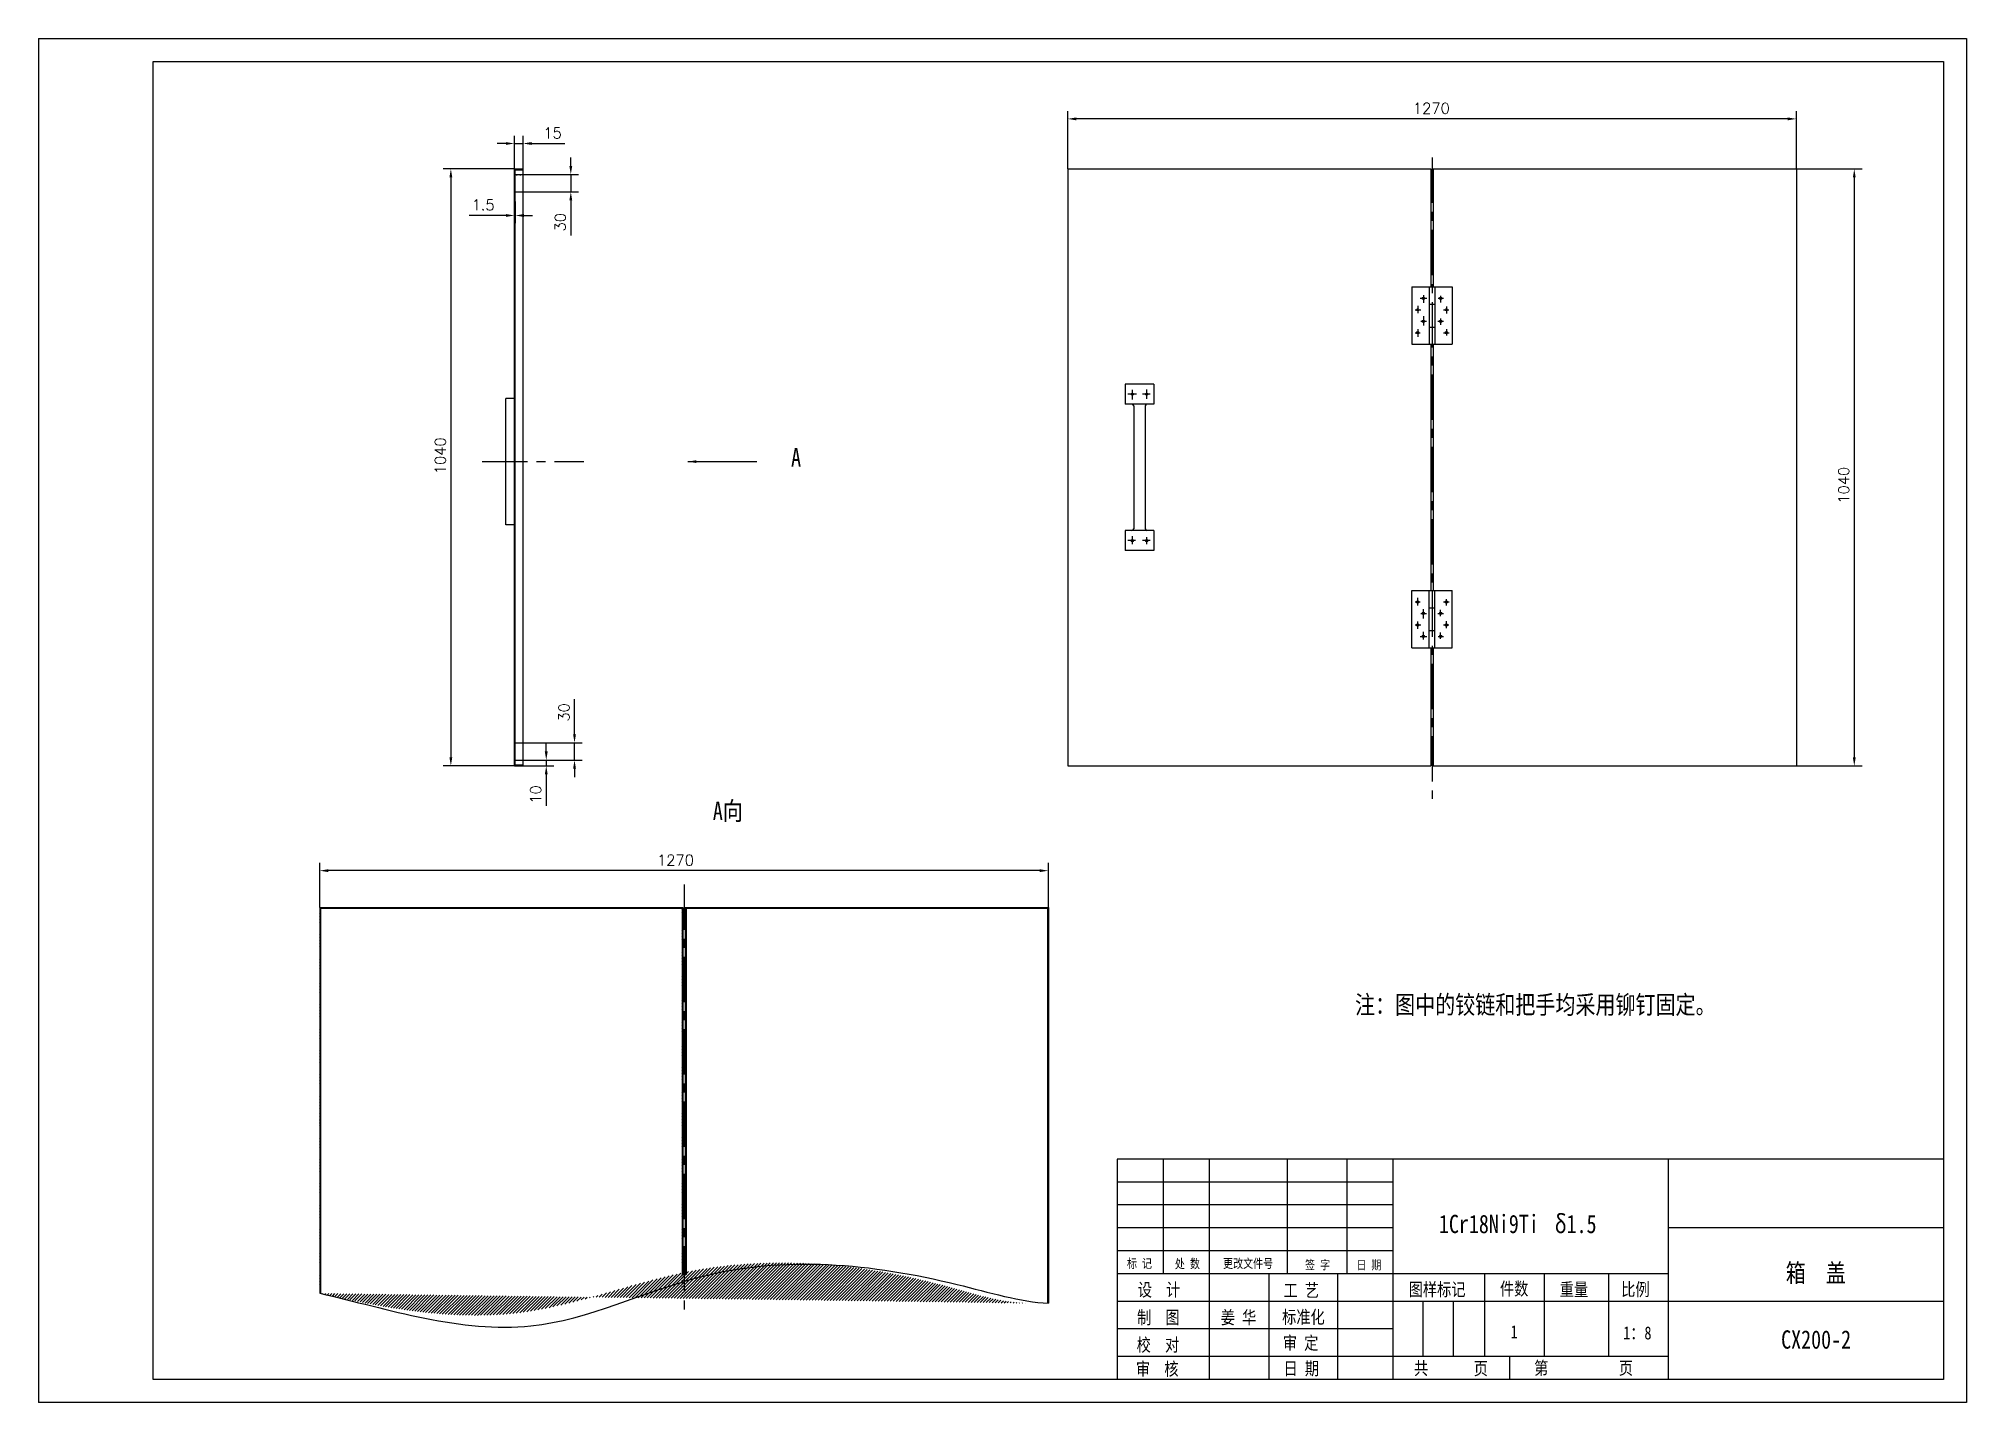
# Model space of a CAD drawing. Extents: x -2069 to 1291, y -1136 to 1240.
import ezdxf

# ---------------------------------------------------------------- set-up
doc = ezdxf.new("R2010")
doc.units = 0
doc.header["$LTSCALE"] = 10.5
doc.header["$MEASUREMENT"] = 0
doc.linetypes.add('CENTER', pattern=[2, 1.25, -0.25, 0.25, -0.25])
doc.layers.get('0').update_dxf_attribs({"color": 2, "linetype": 'CONTINUOUS'})
doc.layers.get('DEFPOINTS').update_dxf_attribs({"linetype": 'CONTINUOUS'})
doc.layers.add('PART', color=3, linetype='CONTINUOUS')
doc.layers.add('SMPEN_THICK', color=7, linetype='CONTINUOUS')
doc.styles.add('HZDX', font='', dxfattribs={"width": 0.8, "height": 7.5})
doc.styles.get("Standard").update_dxf_attribs({"font": 'txt.shx', "height": 18.75, "bigfont": 'hzfs.shx'})
doc.styles.get('HZDX').set_extended_font_data('SimSun')
doc.dimstyles.get("Standard").update_dxf_attribs({"dimtxt": 0.18, "dimasz": 0.18, "dimexe": 0.18, "dimexo": 0.0625, "dimgap": 0.09, "dimtad": 0, "dimtih": 1, "dimtoh": 1, "dimdec": 4, "dimzin": 0, "dimdsep": 46, "dimtxsty": 'Standard', "dimcen": 0.09, "dimadec": 0, "dimazin": 0, "dimtfac": 1, "dimtdec": 4, "dimtofl": 0, "dimtmove": 0, "dimatfit": 3, "dimfxl": 1, "dimtolj": 1, "dimtzin": 0, "dimarcsym": 0})
pattern_1 = [(45, (0, -109.025), (-2.6516504, 2.6516504), [])]

# ---------------------------------------------------------------- blocks, each defined once
blk = doc.blocks.new('*D5')
at = {"color": 2, "linetype": 'ByBlock', "transparency": 16777216}
for p, q in [((-1254.9, 1057.6), (-1269.9, 1057.6)), ((-1239.9, 1013.4), (-1239.9, 1071.1)), ((-1239.9, 1057.6), (-1224.9, 1057.6)), ((-1224.9, 1013.4), (-1224.9, 1071.1)), ((-1209.9, 1057.6), (-1151.9, 1057.6))]:
    blk.add_line(p, q, dxfattribs=at)
for points in [[(-1254.9, 1060.1), (-1254.9, 1055.1), (-1239.9, 1057.6)], [(-1209.9, 1060.1), (-1209.9, 1055.1), (-1224.9, 1057.6)]]:
    blk.add_solid(points, dxfattribs=at)
at = {"layer": 'DEFPOINTS', "color": 0, "linetype": 'ByBlock', "transparency": 16777216}
for p in [(-1224.9, 1057.6), (-1239.9, 1013.4), (-1224.9, 1013.4)]:
    blk.add_point(p, dxfattribs=at)
at = {"color": 2, "linetype": 'ByBlock', "transparency": 16777216, "insert": (-1173.4, 1075.9), "char_height": 18.75, "attachment_point": 5}
blk.add_mtext('\\A1;15', dxfattribs=at)
blk = doc.blocks.new('*D6')
at = {"color": 2, "linetype": 'ByBlock', "transparency": 16777216}
for p, q in [((-275.7, 1023.4), (-275.7, 1124)), ((979.3, 1110.5), (-260.7, 1110.5)), ((994.3, 1023.4), (994.3, 1124))]:
    blk.add_line(p, q, dxfattribs=at)
for points in [[(-260.7, 1113), (-260.7, 1108), (-275.7, 1110.5)], [(979.3, 1113), (979.3, 1108), (994.3, 1110.5)]]:
    blk.add_solid(points, dxfattribs=at)
at = {"layer": 'DEFPOINTS', "color": 0, "linetype": 'ByBlock', "transparency": 16777216}
for p in [(-275.7, 1110.5), (-275.7, 1023.4), (994.3, 1023.4)]:
    blk.add_point(p, dxfattribs=at)
at = {"color": 2, "linetype": 'ByBlock', "transparency": 16777216, "insert": (358.1, 1128.9), "char_height": 18.75, "attachment_point": 5}
blk.add_mtext('\\A1;1270', dxfattribs=at)
blk = doc.blocks.new('*D7')
at = {"color": 2, "linetype": 'ByBlock', "transparency": 16777216}
for p, q in [((-1239.9, 1013.4), (-1364.2, 1013.4)), ((-1350.7, 998.4), (-1350.7, -11.6)), ((-1239.9, -26.6), (-1364.2, -26.6))]:
    blk.add_line(p, q, dxfattribs=at)
for points in [[(-1353.2, 998.4), (-1348.2, 998.4), (-1350.7, 1013.4)], [(-1353.2, -11.6), (-1348.2, -11.6), (-1350.7, -26.6)]]:
    blk.add_solid(points, dxfattribs=at)
at = {"layer": 'DEFPOINTS', "color": 0, "linetype": 'ByBlock', "transparency": 16777216}
for p in [(-1239.9, 1013.4), (-1350.7, -26.6), (-1239.9, -26.6)]:
    blk.add_point(p, dxfattribs=at)
at = {"color": 2, "linetype": 'ByBlock', "transparency": 16777216, "insert": (-1369.1, 513.6), "char_height": 18.75, "attachment_point": 5, "rotation": 90}
blk.add_mtext('\\A1;1040', dxfattribs=at)
blk = doc.blocks.new('*D8')
at = {"color": 2, "linetype": 'ByBlock', "transparency": 16777216}
for p, q in [((-1141.7, 1008.4), (-1141.7, 1023.4)), ((-1224.9, 993.4), (-1128.2, 993.4)), ((-1141.7, 993.4), (-1141.7, 963.4)), ((-1224.9, 963.4), (-1128.2, 963.4)), ((-1141.7, 948.4), (-1141.7, 887.3))]:
    blk.add_line(p, q, dxfattribs=at)
for points in [[(-1144.2, 1008.4), (-1139.2, 1008.4), (-1141.7, 993.4)], [(-1144.2, 948.4), (-1139.2, 948.4), (-1141.7, 963.4)]]:
    blk.add_solid(points, dxfattribs=at)
at = {"layer": 'DEFPOINTS', "color": 0, "linetype": 'ByBlock', "transparency": 16777216}
for p in [(-1224.9, 993.4), (-1224.9, 963.4), (-1141.7, 963.4)]:
    blk.add_point(p, dxfattribs=at)
at = {"color": 2, "linetype": 'ByBlock', "transparency": 16777216, "insert": (-1160.1, 910.4), "char_height": 18.75, "attachment_point": 5, "rotation": 90}
blk.add_mtext('\\A1;30', dxfattribs=at)
blk = doc.blocks.new('*D9')
at = {"color": 2, "linetype": 'ByBlock', "transparency": 16777216}
for p, q in [((-1239.9, 945.1), (-1239.9, 908.7)), ((-1238.4, 946.6), (-1238.4, 908.7)), ((-1254.9, 922.2), (-1319.1, 922.2)), ((-1238.4, 922.2), (-1239.9, 922.2)), ((-1223.4, 922.2), (-1208.4, 922.2))]:
    blk.add_line(p, q, dxfattribs=at)
for points in [[(-1254.9, 924.7), (-1254.9, 919.7), (-1239.9, 922.2)], [(-1223.4, 924.7), (-1223.4, 919.7), (-1238.4, 922.2)]]:
    blk.add_solid(points, dxfattribs=at)
at = {"layer": 'DEFPOINTS', "color": 0, "linetype": 'ByBlock', "transparency": 16777216}
for p in [(-1239.9, 945.1), (-1238.4, 946.6), (-1238.4, 922.2)]:
    blk.add_point(p, dxfattribs=at)
at = {"color": 2, "linetype": 'ByBlock', "transparency": 16777216, "insert": (-1294.5, 940.6), "char_height": 18.75, "attachment_point": 5}
blk.add_mtext('\\A1;1.5', dxfattribs=at)
blk = doc.blocks.new('*D10')
at = {"color": 2, "linetype": 'ByBlock', "transparency": 16777216}
for p, q in [((-1135.2, 58.4), (-1135.2, 119.5)), ((-1224.9, 43.4), (-1121.7, 43.4)), ((-1135.2, 13.4), (-1135.2, 43.4)), ((-1224.9, 13.4), (-1121.7, 13.4)), ((-1135.2, -1.6), (-1135.2, -16.6))]:
    blk.add_line(p, q, dxfattribs=at)
for points in [[(-1137.7, 58.4), (-1132.7, 58.4), (-1135.2, 43.4)], [(-1137.7, -1.6), (-1132.7, -1.6), (-1135.2, 13.4)]]:
    blk.add_solid(points, dxfattribs=at)
at = {"layer": 'DEFPOINTS', "color": 0, "linetype": 'ByBlock', "transparency": 16777216}
for p in [(-1224.9, 43.4), (-1224.9, 13.4), (-1135.2, 13.4)]:
    blk.add_point(p, dxfattribs=at)
at = {"color": 2, "linetype": 'ByBlock', "transparency": 16777216, "insert": (-1153.5, 96.5), "char_height": 18.75, "attachment_point": 5, "rotation": 90}
blk.add_mtext('\\A1;30', dxfattribs=at)
blk = doc.blocks.new('*D11')
at = {"color": 2, "linetype": 'ByBlock', "transparency": 16777216}
for p, q in [((-1579.3, -273.1), (-1579.3, -195.7)), ((-309.3, -273.1), (-309.3, -195.7)), ((-324.3, -209.2), (-1564.3, -209.2))]:
    blk.add_line(p, q, dxfattribs=at)
for points in [[(-1564.3, -206.7), (-1564.3, -211.7), (-1579.3, -209.2)], [(-324.3, -206.7), (-324.3, -211.7), (-309.3, -209.2)]]:
    blk.add_solid(points, dxfattribs=at)
at = {"layer": 'DEFPOINTS', "color": 0, "linetype": 'ByBlock', "transparency": 16777216}
for p in [(-1579.3, -209.2), (-1579.3, -273.1), (-309.3, -273.1)]:
    blk.add_point(p, dxfattribs=at)
at = {"color": 2, "linetype": 'ByBlock', "transparency": 16777216, "insert": (-959.3, -190.9), "char_height": 18.75, "attachment_point": 5}
blk.add_mtext('\\A1;1270', dxfattribs=at)
blk = doc.blocks.new('*D12')
at = {"color": 2, "linetype": 'ByBlock', "transparency": 16777216}
for p, q in [((974.3, 1023.4), (1088.7, 1023.4)), ((1075.2, 1008.4), (1075.2, -1.6)), ((974.3, -16.6), (1088.7, -16.6))]:
    blk.add_line(p, q, dxfattribs=at)
for points in [[(1072.7, 1008.4), (1077.7, 1008.4), (1075.2, 1023.4)], [(1072.7, -1.6), (1077.7, -1.6), (1075.2, -16.6)]]:
    blk.add_solid(points, dxfattribs=at)
at = {"layer": 'DEFPOINTS', "color": 0, "linetype": 'ByBlock', "transparency": 16777216}
for p in [(974.3, 1023.4), (974.3, -16.6), (1075.2, -16.6)]:
    blk.add_point(p, dxfattribs=at)
at = {"color": 2, "linetype": 'ByBlock', "transparency": 16777216, "insert": (1056.9, 472.2), "char_height": 18.75, "attachment_point": 5, "rotation": 90}
blk.add_mtext('\\A1;1040', dxfattribs=at)
blk = doc.blocks.new('*D13')
at = {"color": 2, "linetype": 'ByBlock', "transparency": 16777216}
for p, q in [((-1184.5, 28.4), (-1184.5, 43.4)), ((-1224.9, 13.4), (-1171, 13.4)), ((-1224.9, 3.4), (-1171, 3.4)), ((-1184.5, 13.4), (-1184.5, 3.4)), ((-1184.5, -11.6), (-1184.5, -66.5))]:
    blk.add_line(p, q, dxfattribs=at)
for points in [[(-1187, 28.4), (-1182, 28.4), (-1184.5, 13.4)], [(-1187, -11.6), (-1182, -11.6), (-1184.5, 3.4)]]:
    blk.add_solid(points, dxfattribs=at)
at = {"layer": 'DEFPOINTS', "color": 0, "linetype": 'ByBlock', "transparency": 16777216}
for p in [(-1224.9, 13.4), (-1224.9, 3.4), (-1184.5, 13.4)]:
    blk.add_point(p, dxfattribs=at)
at = {"color": 2, "linetype": 'ByBlock', "transparency": 16777216, "insert": (-1202.9, -46.5), "char_height": 18.75, "attachment_point": 5, "rotation": 90}
blk.add_mtext('\\A1;10', dxfattribs=at)

msp = doc.modelspace()

# ---------------------------------------------------------------- hatches: boundary and pattern name
at = {"layer": 'SMPEN_THICK'}
h = msp.add_hatch(dxfattribs=at)
h.set_pattern_fill('ANSI31', color=256, scale=30, style=0)
h.paths.add_polyline_path([(-1238.37422, 1001.91303), (-1224.87422, 1001.91303), (-1224.87422, 1003.41303), (-1239.87422, 1003.41303), (-1239.87422, 503.41303), (-1238.37422, 503.41303)])
h = msp.add_hatch(dxfattribs=at)
h.set_pattern_fill('ANSI31', color=256, scale=30, style=0)
h.paths.add_polyline_path([(-1238.37422, 503.41303), (-1239.87422, 503.41303), (-1239.87422, -26.58697), (-1224.87422, -26.58697), (-1224.87422, -25.08697), (-1238.37422, -25.08697)])
h = msp.add_hatch(dxfattribs=at)
h.set_pattern_fill('ANSI31', color=256, scale=30, style=0)
h.set_pattern_definition([(45, (-20, -109.025), (-2.6516504, 2.6516504), [])])
h.paths.add_polyline_path([(-1577.79483, -274.59956), (-1579.29483, -274.59956), (-1579.29483, -650.20323), (-1577.79483, -650.20323)])
h = msp.add_hatch(dxfattribs=at)
h.set_pattern_fill('ANSI31', color=256, scale=30, style=0)
h.set_pattern_definition(pattern_1)
h.paths.add_polyline_path([(-946.29483, -273.09956), (-1559.29483, -273.09956), (-1559.29483, -274.59956), (-946.29483, -274.59956)])
h = msp.add_hatch(dxfattribs=at)
h.set_pattern_fill('ANSI31', color=256, scale=30, style=0)
h.set_pattern_definition(pattern_1)
h.paths.add_polyline_path([(-942.29483, -283.09956), (-940.79483, -283.09956), (-940.79483, -274.59956), (-942.29483, -274.59956)])
h.paths.add_polyline_path([(-946.29483, -274.59956), (-947.79483, -274.59956), (-947.79483, -283.09956), (-946.29483, -283.09956)])
h = msp.add_hatch(dxfattribs=at)
h.set_pattern_fill('ANSI31', color=256, scale=30, style=0)
h.set_pattern_definition(pattern_1)
h.paths.add_polyline_path([(-329.29483, -273.09956), (-942.29483, -273.09956), (-942.29483, -274.59956), (-329.29483, -274.59956)])
h = msp.add_hatch(dxfattribs=at)
h.set_pattern_fill('ANSI31', color=256, scale=30, style=0)
h.set_pattern_definition([(45, (20, -109.025), (-2.65165, 2.65165), [])])
h.paths.add_polyline_path([(-309.29483, -274.59956), (-310.79483, -274.59956), (-310.79483, -631.06407), (-309.29483, -631.06407)])
h = msp.add_hatch(dxfattribs=at)
h.set_pattern_fill('ANSI31', color=256, scale=30, style=0)
h.set_pattern_definition(pattern_1)
h.paths.add_polyline_path([(-940.79483, -313.09956), (-942.29483, -313.09956), (-942.29483, -562.15655), (-940.79483, -562.15655)])
h.paths.add_polyline_path([(-946.29483, -313.09956), (-947.79483, -313.09956), (-947.79483, -562.15655), (-946.29483, -562.15655)])
h = msp.add_hatch(dxfattribs=at)
h.set_pattern_fill('ANSI31', color=256, scale=30, style=0)
h.set_pattern_definition(pattern_1)
edge = h.paths.add_edge_path()
edge.add_line((-946.29483, -562.15655), (-947.79483, -562.15655))
edge.add_line((-947.79483, -562.15655), (-947.79483, -952.61575))
edge.add_spline(control_points=[(-947.79483, -952.61575), (-947.2949, -952.49816), (-946.7949, -952.38096), (-946.29483, -952.26414)], knot_values=[693.3855414643, 693.3855414643, 693.3855414643, 693.3855414643, 694.9174901295, 694.9174901295, 694.9174901295, 694.9174901295], degree=3, periodic=0)
edge.add_spline(control_points=[(-944.29483, -951.79914), (-944.96162, -951.95343), (-945.62828, -952.10844), (-946.29483, -952.26414)], knot_values=[694.9174901295, 694.9174901295, 694.9174901295, 694.9174901295, 696.9594634498, 696.9594634498, 696.9594634498, 696.9594634498], degree=3, periodic=0)
edge.add_line((-946.29483, -952.26414), (-946.29483, -562.15655))
h = msp.add_hatch(dxfattribs=at)
h.set_pattern_fill('ANSI31', color=256, scale=30, style=0)
h.set_pattern_definition(pattern_1)
edge = h.paths.add_edge_path()
edge.add_line((-940.79483, -562.15655), (-942.29483, -562.15655))
edge.add_line((-942.29483, -562.15655), (-942.29483, -951.33857))
edge.add_spline(control_points=[(-942.29483, -951.33857), (-941.7949, -951.224), (-941.2949, -951.10984), (-940.79483, -950.9961)], knot_values=[699.0007144379, 699.0007144379, 699.0007144379, 699.0007144379, 700.53117331, 700.53117331, 700.53117331, 700.53117331], degree=3, periodic=0)
edge.add_line((-940.79483, -950.9961), (-940.79483, -562.15655))
h = msp.add_hatch(dxfattribs=at)
h.set_pattern_fill('ANSI31', color=256, scale=30, style=0)
h.set_pattern_definition([(45, (20, -70.867), (-2.65165, 2.65165), [])])
edge = h.paths.add_edge_path()
edge.add_line((-309.29483, -592.90589), (-310.79483, -592.90589))
edge.add_line((-310.79483, -592.90589), (-310.79483, -962.5914))
edge.add_spline(control_points=[(-310.79483, -962.5914), (-310.2947, -962.61493), (-309.7947, -962.63688), (-309.29483, -962.65723)], knot_values=[1337.6350970441, 1337.6350970441, 1337.6350970441, 1337.6350970441, 1339.3693209651, 1339.3693209651, 1339.3693209651, 1339.3693209651], degree=3, periodic=0)
edge.add_line((-309.29483, -962.65723), (-309.29483, -592.90589))
h = msp.add_hatch(dxfattribs=at)
h.set_pattern_fill('ANSI31', color=256, scale=30, style=0)
h.set_pattern_definition([(45, (-20, -70.867), (-2.6516504, 2.6516504), [])])
edge = h.paths.add_edge_path()
edge.add_line((-1577.79483, -612.04505), (-1579.29483, -612.04505))
edge.add_line((-1579.29483, -612.04505), (-1579.29483, -945.31892))
edge.add_spline(control_points=[(-1579.29483, -945.31892), (-1460.61546, -972.74992), (-1243.07728, -1012.01736), (-892.63005, -869.01616), (-579.2269, -899.01282), (-397.5727, -960.69098), (-349.29483, -962.65723)], knot_values=[70.7724893875, 70.7724893875, 70.7724893875, 70.7724893875, 426.2559917132, 724.8975088686, 1171.8755010237, 1339.3693209651, 1339.3693209651, 1339.3693209651, 1339.3693209651], degree=3, periodic=0)
edge.add_line((-1577.79483, -945.6556), (-1577.79483, -612.04505))

# ---------------------------------------------------------------- linework, layer by layer
at = {"layer": 'PART', "color": 6, "linetype": 'Continuous'}
for p, q in [((-2069.31089, 1240.40555), (1290.68911, 1240.40555)), ((-2069.31089, 1240.40555), (-2069.31089, -1135.59443)), ((1290.68911, 1240.40555), (1290.68911, -1135.59443)), ((1290.68911, -1135.59443), (-2069.31089, -1135.59443))]:
    msp.add_line(p, q, dxfattribs=at)
at = {"layer": 'PART', "color": 5, "linetype": 'Continuous'}
for p, q in [((-1869.31089, 1200.40555), (1250.68911, 1200.40555)), ((1250.68911, 1200.40555), (1250.68911, -1095.59443)), ((-189.31089, -711.59443), (-189.31089, -1095.59443)), ((1250.68911, -1095.59443), (-1869.31089, -1095.59443))]:
    msp.add_line(p, q, dxfattribs=at)
at = {"layer": 'PART', "linetype": 'Continuous'}
for p, q in [((1250.68911, -711.59443), (-189.31089, -711.59443)), ((-109.31089, -711.59443), (-109.31089, -911.59443)), ((-29.31089, -711.59443), (-29.31089, -1095.59443)), ((106.68911, -711.59443), (106.68911, -911.59443)), ((210.68911, -711.59443), (210.68911, -911.59443)), ((290.68911, -711.59443), (290.68911, -1095.59443)), ((770.68911, -711.59443), (770.68911, -1095.59443)), ((1250.68911, -831.59443), (770.68911, -831.59443)), ((74.68911, -911.59443), (74.68911, -1095.59443)), ((194.68911, -911.59443), (194.68911, -1095.59443)), ((450.68911, -911.59443), (450.68911, -1055.59443)), ((554.68911, -911.59443), (554.68911, -1055.59443)), ((666.68911, -911.59443), (666.68911, -1055.59443)), ((343.48911, -959.59443), (343.48911, -1055.59443)), ((396.28911, -959.59443), (396.28911, -1055.59443)), ((1250.68911, -959.59443), (770.68911, -959.59443)), ((494.51132, -1055.59443), (494.51132, -1095.59443))]:
    msp.add_line(p, q, dxfattribs=at)
at = {"layer": 'SMPEN_THICK', "color": 5}
msp.add_line((-1869.31089, -1095.59443), (-1869.31089, 1200.40555), dxfattribs=at)
at = {"layer": 'SMPEN_THICK', "color": 4}
for p, q in [((-1239.87422, -26.58697), (-1239.87422, 1013.41303)), ((-1239.87422, 1013.41303), (-1224.87422, 1013.41303)), ((-1238.37422, -25.08697), (-1238.37422, 1011.91303)), ((-1238.37422, 1011.91303), (-1224.87422, 1011.91303)), ((-1224.87422, -26.58697), (-1224.87422, 1013.41303)), ((-275.66887, 1013.41303), (-275.66887, -26.58697)), ((-275.66887, 1013.41303), (357.33113, 1013.41303)), ((357.33113, 1013.41303), (357.33113, 807.87508)), ((361.33113, 1013.41303), (361.33113, 807.87508)), ((361.33113, 1013.41303), (994.33113, 1013.41303)), ((994.33113, 1013.41303), (994.33113, -26.58697)), ((-1238.37422, 1003.41303), (-1224.87422, 1003.41303)), ((-1238.37422, 973.41303), (-1224.87422, 973.41303)), ((324.33113, 807.87508), (394.33113, 807.87508)), ((324.33113, 807.87508), (324.33113, 707.87508)), ((354.33113, 807.87508), (354.33113, 707.87508)), ((364.33113, 807.87508), (364.33113, 707.87508)), ((394.33113, 807.87508), (394.33113, 707.87508)), ((354.33113, 777.87508), (364.33113, 777.87508)), ((324.33113, 707.87508), (394.33113, 707.87508)), ((354.33113, 737.87508), (364.33113, 737.87508)), ((357.33113, 707.87508), (357.33113, 278.95098)), ((361.33113, 707.87508), (361.33113, 278.95098)), ((-125.66887, 638.41303), (-175.66887, 638.41303)), ((-175.66887, 638.41303), (-175.66887, 603.41303)), ((-125.66887, 638.41303), (-125.66887, 603.41303)), ((-1239.87422, 613.41303), (-1254.87422, 613.41303)), ((-1254.87422, 393.41303), (-1254.87422, 613.41303)), ((-137.66887, 603.41303), (-175.66887, 603.41303)), ((-160.66887, 600.41303), (-160.66887, 386.41303)), ((-140.66887, 600.41303), (-140.66887, 386.41303)), ((-125.66887, 603.41303), (-137.66887, 603.41303)), ((-1239.87422, 393.41303), (-1254.87422, 393.41303)), ((-175.66887, 383.41303), (-175.66887, 348.41303)), ((-137.66887, 383.41303), (-175.66887, 383.41303)), ((-125.66887, 383.41303), (-137.66887, 383.41303)), ((-125.66887, 383.41303), (-125.66887, 348.41303)), ((-125.66887, 348.41303), (-175.66887, 348.41303)), ((324.33113, 178.95098), (324.33113, 278.95098)), ((324.33113, 278.95098), (394.33113, 278.95098)), ((354.33113, 178.95098), (354.33113, 278.95098)), ((364.33113, 178.95098), (364.33113, 278.95098)), ((394.33113, 178.95098), (394.33113, 278.95098)), ((354.33113, 248.95098), (364.33113, 248.95098)), ((354.33113, 208.95098), (364.33113, 208.95098)), ((324.33113, 178.95098), (394.33113, 178.95098)), ((357.33113, 178.95098), (357.33113, -26.58697)), ((361.33113, 178.95098), (361.33113, -26.58697)), ((-1238.37422, 13.41303), (-1224.87422, 13.41303)), ((-1239.87422, -26.58697), (-1224.87422, -26.58697)), ((-1238.37422, -16.58697), (-1224.87422, -16.58697)), ((-1238.37422, -25.08697), (-1224.87422, -25.08697)), ((-275.66887, -26.58697), (357.33113, -26.58697)), ((361.33113, -26.58697), (994.33113, -26.58697)), ((-1579.29483, -273.09956), (-946.29483, -273.09956)), ((-1579.29483, -273.09956), (-1579.29483, -945.31892)), ((-1577.79483, -274.59956), (-947.79483, -274.59956)), ((-1577.79483, -274.59956), (-1577.79483, -945.31892)), ((-947.79483, -274.59956), (-947.79483, -914.45757)), ((-947.79483, -283.09956), (-946.29483, -283.09956)), ((-946.29483, -273.09956), (-946.29483, -914.10596)), ((-942.29483, -273.09956), (-942.29483, -913.18038)), ((-942.29483, -273.09956), (-309.29483, -273.09956)), ((-942.29483, -283.09956), (-940.79483, -283.09956)), ((-940.79483, -274.59956), (-940.79483, -912.83792)), ((-940.79483, -274.59956), (-310.79483, -274.59956)), ((-310.79483, -274.59956), (-310.79483, -962.65723)), ((-309.29483, -273.09956), (-309.29483, -962.65723)), ((-947.79483, -313.09956), (-946.29483, -313.09956)), ((-942.29483, -313.09956), (-940.79483, -313.09956))]:
    msp.add_line(p, q, dxfattribs=at)
at = {"layer": 'SMPEN_THICK', "color": 7, "linetype": 'CENTER', "ltscale": 6}
for p, q in [((359.33113, 1032.95042), (359.33113, -83.78927)), ((334.33113, 774.57285), (334.33113, 761.91992)), ((344.33113, 793.10034), (344.33113, 779.99553)), ((374.33113, 792.19657), (374.33113, 780.89931)), ((384.33113, 773.66907), (384.33113, 761.46803)), ((344.33113, 756.94913), (344.33113, 740.68108)), ((374.33113, 752.88212), (374.33113, 741.58486)), ((334.33113, 734.35462), (334.33113, 720.79791)), ((384.33113, 733.90273), (384.33113, 723.05737)), ((-1295.96638, 503.41303), (-1118.90486, 503.41303)), ((334.33113, 252.47143), (334.33113, 266.02814)), ((344.33113, 229.87692), (344.33113, 246.14497)), ((374.33113, 233.94393), (374.33113, 245.24119)), ((384.33113, 252.92333), (384.33113, 263.76869)), ((334.33113, 212.25321), (334.33113, 224.90613)), ((344.33113, 193.72571), (344.33113, 206.83052)), ((374.33113, 194.62949), (374.33113, 205.92674)), ((384.33113, 213.15698), (384.33113, 225.35802)), ((-944.29483, -233.56216), (-944.29483, -979.56867))]:
    msp.add_line(p, q, dxfattribs=at)
at = {"layer": 'SMPEN_THICK'}
for p, q in [((338.38846, 787.87508), (350.14444, 787.87508)), ((370.03917, 787.87508), (379.08223, 787.87508)), ((329.79755, 767.87508), (339.74491, 767.87508)), ((339.74491, 747.87508), (349.69228, 747.87508)), ((369.13487, 747.87508), (379.53439, 747.87508)), ((379.53439, 767.87508), (388.57745, 767.87508)), ((329.79755, 727.87508), (338.38846, 727.87508)), ((379.08223, 727.87508), (389.0296, 727.87508)), ((-155.55135, 620.91303), (-170.65111, 620.91303)), ((-163.16887, 628.45342), (-163.16887, 611.68566)), ((-132.06283, 620.91303), (-145.48484, 620.91303)), ((-138.16887, 629.29181), (-138.16887, 612.52405)), ((-163.16887, 373.58351), (-163.16887, 359.33091)), ((-138.16887, 371.90673), (-138.16887, 359.33091)), ((-157.2291, 365.91303), (-170.65111, 365.91303)), ((-132.06283, 365.91303), (-145.48484, 365.91303)), ((329.79755, 258.95098), (338.38846, 258.95098)), ((339.74491, 238.95098), (349.69228, 238.95098)), ((369.13487, 238.95098), (379.53439, 238.95098)), ((379.08223, 258.95098), (389.0296, 258.95098)), ((329.79755, 218.95098), (339.74491, 218.95098)), ((379.53439, 218.95098), (388.57745, 218.95098)), ((338.38846, 198.95098), (350.14444, 198.95098)), ((370.03917, 198.95098), (379.08223, 198.95098)), ((290.68911, -751.59443), (-189.31089, -751.59443)), ((290.68911, -791.59443), (-189.31089, -791.59443)), ((290.68911, -831.59443), (-189.31089, -831.59443)), ((290.68911, -871.59443), (-189.31089, -871.59443)), ((770.68911, -911.59443), (-189.31089, -911.59443)), ((770.68911, -959.59443), (-189.31089, -959.59443)), ((290.68911, -1007.59443), (-189.31089, -1007.59443)), ((770.68911, -1055.59443), (-189.31089, -1055.59443))]:
    msp.add_line(p, q, dxfattribs=at)
at = {"layer": 'SMPEN_THICK', "color": 4}
for centre in [(344.33113, 787.87508), (374.33113, 787.87508), (334.33113, 767.87508), (344.33113, 747.87508), (374.33113, 747.87508), (384.33113, 767.87508), (334.33113, 727.87508), (384.33113, 727.87508), (-163.16887, 620.91303), (-138.16887, 620.91303), (-163.16887, 365.91303), (-138.16887, 365.91303), (334.33113, 258.95098), (344.33113, 238.95098), (374.33113, 238.95098), (384.33113, 258.95098), (334.33113, 218.95098), (384.33113, 218.95098), (344.33113, 198.95098), (374.33113, 198.95098)]:
    msp.add_circle(centre, 2, dxfattribs=at)
for centre, start, end in [((-163.66887, 600.41303), 0, 90), ((-137.66887, 600.41303), 90, 180), ((-163.66887, 386.41303), 270, 0), ((-137.66887, 386.41303), 180, 270)]:
    msp.add_arc(centre, 3, start, end, dxfattribs=at)
at = {"layer": 'SMPEN_THICK'}
msp.add_open_spline([(-1579.29483, -945.31892), (-1460.61546, -972.74992), (-1223.07728, -1050.17554), (-872.63005, -869.01616), (-559.2269, -899.01282), (-357.5727, -960.69098), (-309.29483, -962.65723)], degree=3, knots=[70.7724893875, 70.7724893875, 70.7724893875, 70.7724893875, 426.2559917132, 724.8975088686, 1171.8755010237, 1339.3693209651, 1339.3693209651, 1339.3693209651, 1339.3693209651], dxfattribs=at)

# ---------------------------------------------------------------- texts
at = {"layer": 'SMPEN_THICK', "style": 'HZDX', "width": 0.8}
for s, height, p in [('A', 32, (-757.80118, 494.88402)), ('A向', 32, (-894.16165, -121.03007)), ('注：图中的铰链和把手均采用铆钉固定。', 32, (225.09202, -458.69969)), ('δ1.5', 32, (573.07534, -840.67161)), ('1Cr18Ni9Ti', 32, (371.26474, -840.67161)), ('标 记', 16, (-172.3763, -901.43014)), ('处 数', 16, (-88.83868, -901.94254)), ('更改文件号', 16, (-4.92263, -901.42299)), ('签 字', 16, (137.98925, -903.85612)), ('日 期', 16, (227.49986, -904.03038)), ('箱  盖', 32, (975.79986, -926.06995)), ('设  计', 22.68, (-153.5245, -950.64203)), ('工 艺', 22.68, (100.40943, -951.67691)), ('图样标记', 22.68, (318.66555, -950.09048)), ('件数', 22.68, (477.63349, -948.9015)), ('重量', 22.68, (581.88215, -950.087)), ('比例', 22.68, (688.96691, -949.9391)), ('制  图', 22.68, (-154.71055, -998.89761)), ('姜 华', 22.68, (-8.86394, -998.89761)), ('标准化', 22.68, (98.0373, -998.00644)), ('1', 22.68, (496.19247, -1023.96668)), ('1：8', 22.68, (692.37022, -1025.84602)), ('校  对', 22.68, (-155.52554, -1046.7282)), ('审 定', 22.68, (99.37133, -1043.29988)), ('CX200-2', 32, (967.70708, -1041.9685)), ('审  核', 22.68, (-156.7116, -1088.59109)), ('日 期', 22.68, (100.45941, -1087.75331)), ('共', 22.68, (327.8892, -1087.33759)), ('页', 22.68, (431.95303, -1087.85639)), ('第', 22.68, (537.23035, -1087.04179)), ('页', 22.68, (684.95308, -1087.04179))]:
    msp.add_text(s, height=height, dxfattribs=at).set_placement(p)

# ---------------------------------------------------------------- dimensions: what is measured, and where the dimension line sits
at = {"layer": 'SMPEN_THICK'}
for base, p1, p2, override, picture, middle, set_off in [((-275.66887, 1100.50643), (994.33113, 1013.41303), (-275.66887, 1013.41303), {"dimscale": 6, "dimtxt": 5, "dimasz": 2.5, "dimexe": 2.25, "dimexo": 0, "dimgap": 1.5, "dimtad": 1, "dimtih": 0, "dimtoh": 0, "dimzin": 8, "dimclrd": 2, "dimclre": 2, "dimclrt": 2, "dimtm": 0.115, "dimtfac": 0.66667, "dimatfit": 1, "dimtvp": 5, "dimtzin": 8}, '*D6', (358.09831, 1100.50643), (0, -10)), ((-1238.37422, 932.22343), (-1239.87422, 955.08574), (-1238.37422, 956.58574), {"dimscale": 6, "dimtxt": 5, "dimasz": 2.5, "dimexe": 2.25, "dimexo": 0, "dimgap": 1.5, "dimtad": 1, "dimtih": 0, "dimtoh": 0, "dimzin": 8, "dimclrd": 2, "dimclre": 2, "dimclrt": 2, "dimtm": 0.115, "dimtfac": 0.66667, "dimtofl": 1, "dimatfit": 1, "dimtvp": 5, "dimtzin": 8}, '*D9', (-1294.49922, 932.22343), (0, 10))]:
    dim = msp.add_linear_dim(base=base, p1=p1, p2=p2, dimstyle='Standard', override=override, dxfattribs=at)
    dim.commit()
    dim.dimension.update_dxf_attribs({"geometry": picture, "text_midpoint": middle, "dimtype": 160, "insert": set_off})
for base, p2, angle, override, picture, middle in [((-1224.87422, 1057.56799), (-1224.87422, 1013.41303), 180, {"dimscale": 6, "dimtxt": 5, "dimasz": 2.5, "dimexe": 2.25, "dimexo": 0, "dimgap": 1.5, "dimtad": 1, "dimtih": 0, "dimtoh": 0, "dimzin": 8, "dimclrd": 2, "dimclre": 2, "dimclrt": 2, "dimtm": 0.115, "dimtfac": 0.66667, "dimtofl": 1, "dimatfit": 1, "dimtvp": 5, "dimtzin": 8}, '*D5', (-1173.37422, 1057.56799)), ((-1350.72266, -26.58697), (-1239.87422, -26.58697), 90, {"dimscale": 6, "dimtxt": 5, "dimasz": 2.5, "dimexe": 2.25, "dimexo": 0, "dimgap": 1.5, "dimtad": 1, "dimtih": 0, "dimtoh": 0, "dimzin": 8, "dimclrd": 2, "dimclre": 2, "dimclrt": 2, "dimtm": 0.115, "dimtfac": 0.66667, "dimatfit": 1, "dimtvp": 5, "dimtzin": 8}, '*D7', (-1350.72266, 513.59586))]:
    dim = msp.add_linear_dim(base=base, p1=(-1239.87422, 1013.41303), p2=p2, angle=angle, dimstyle='Standard', override=override, dxfattribs=at)
    dim.commit()
    dim.dimension.update_dxf_attribs({"geometry": picture, "text_midpoint": middle, "dimtype": 160})
for base, p1, p2, picture, middle, set_off in [((-1141.74971, 973.41303), (-1224.87422, 1003.41303), (-1224.87422, 973.41303), '*D8', (-1141.74971, 920.35053), (0, 10)), ((1095.24871, -26.58697), (994.33113, 1013.41303), (994.33113, -26.58697), '*D12', (1095.24871, 462.16936), (20, -10)), ((-1135.16334, -16.58697), (-1224.87422, 13.41303), (-1224.87422, -16.58697), '*D10', (-1135.16334, 66.47553), (0, -30)), ((-1184.49273, -16.58697), (-1224.87422, -26.58697), (-1224.87422, -16.58697), '*D13', (-1184.49273, -76.52447), (0, -30))]:
    dim = msp.add_linear_dim(base=base, p1=p1, p2=p2, angle=90, dimstyle='Standard', override={"dimscale": 6, "dimtxt": 5, "dimasz": 2.5, "dimexe": 2.25, "dimexo": 0, "dimgap": 1.5, "dimtad": 1, "dimtih": 0, "dimtoh": 0, "dimzin": 8, "dimclrd": 2, "dimclre": 2, "dimclrt": 2, "dimtm": 0.115, "dimtfac": 0.66667, "dimtofl": 1, "dimatfit": 1, "dimtvp": 5, "dimtzin": 8}, dxfattribs=at)
    dim.commit()
    dim.dimension.update_dxf_attribs({"geometry": picture, "text_midpoint": middle, "dimtype": 160, "insert": set_off})
dim = msp.add_linear_dim(base=(-1579.29483, -209.24551), p1=(-309.29483, -273.09956), p2=(-1579.29483, -273.09956), dimstyle='Standard', override={"dimscale": 6, "dimtxt": 5, "dimasz": 2.5, "dimexe": 2.25, "dimexo": 0, "dimgap": 1.5, "dimtad": 1, "dimtih": 0, "dimtoh": 0, "dimzin": 8, "dimclrd": 2, "dimclre": 2, "dimclrt": 2, "dimtm": 0.115, "dimtfac": 0.66667, "dimtofl": 1, "dimatfit": 1, "dimtvp": 5, "dimtzin": 8}, dxfattribs=at)
dim.commit()
dim.dimension.update_dxf_attribs({"geometry": '*D11', "text_midpoint": (-959.28051, -209.24551), "dimtype": 160})

# ---------------------------------------------------------------- leaders
at = {"layer": 'SMPEN_THICK', "color": 2}
msp.add_leader([(-937.72744, 503.41303), (-817.5851, 503.41303)], dimstyle='Standard', override={"dimscale": 6, "dimtxt": 5, "dimasz": 2.5, "dimexe": 2.25, "dimexo": 0, "dimgap": 1.5, "dimtad": 1, "dimtih": 0, "dimtoh": 0, "dimzin": 8, "dimclrd": 2, "dimclre": 2, "dimclrt": 2, "dimtm": 0.115, "dimtfac": 0.66667, "dimtofl": 1, "dimtvp": 5, "dimtzin": 8}, dxfattribs=at)

doc.saveas('drawing.dxf')
